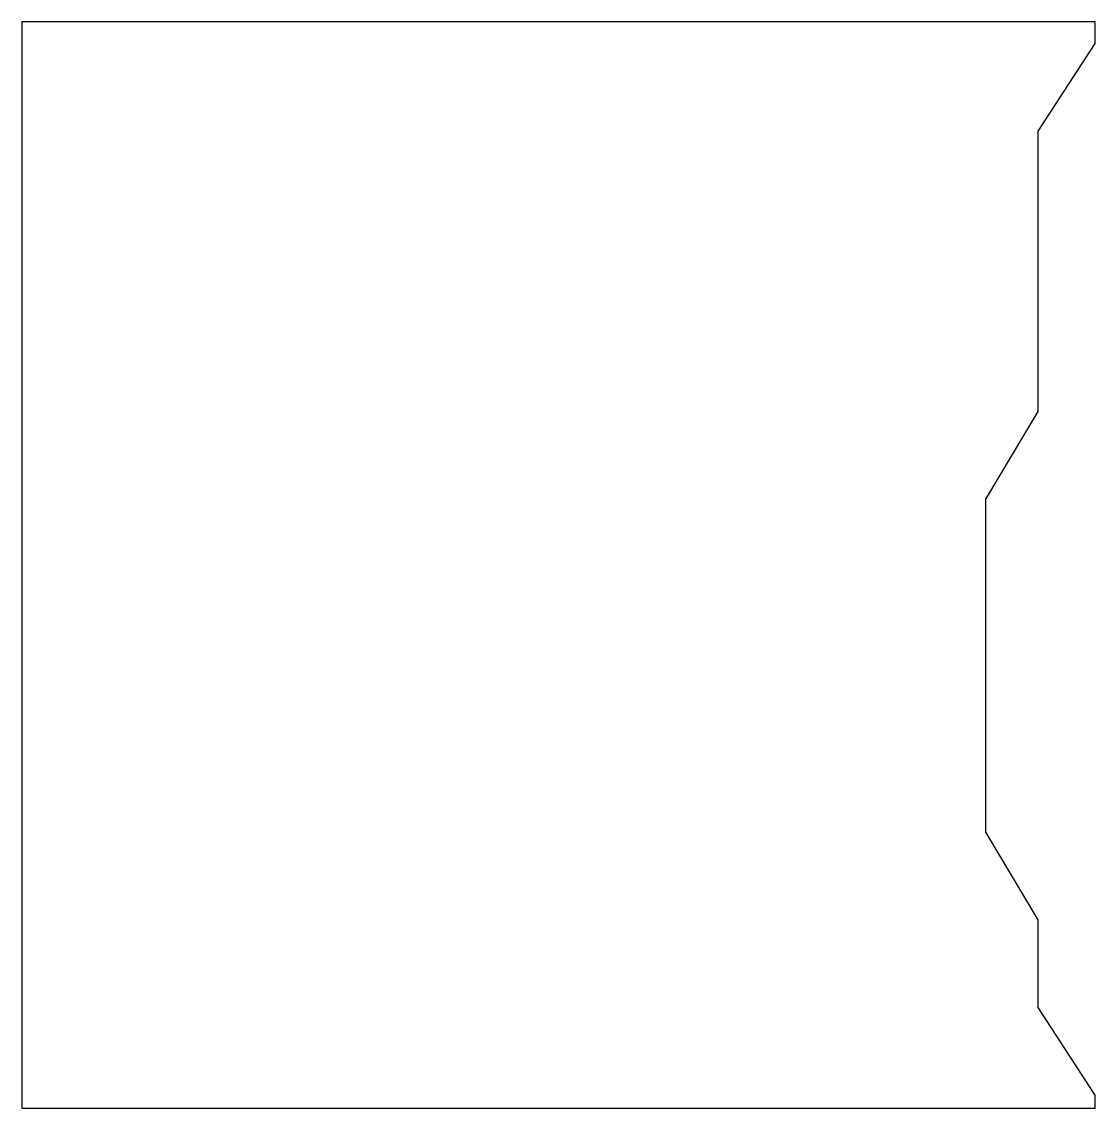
# Model space of a CAD drawing. Header units: millimetres. Extents: x 0 to 245, y 0 to 248.
import ezdxf

# ---------------------------------------------------------------- set-up
doc = ezdxf.new("R2010")
doc.units = ezdxf.units.MM
doc.layers.add('Sketches', color=70, linetype='Continuous')

msp = doc.modelspace()

# ---------------------------------------------------------------- linework, layer by layer
at = {"layer": 'Sketches'}
for p, q in [((245, 248), (0, 248)), ((0, 248), (0, 0)), ((245, 243), (245, 248)), ((232, 223), (245, 243)), ((232, 159), (232, 223)), ((220, 139), (232, 159)), ((220, 63), (220, 139)), ((232, 43), (220, 63)), ((232, 23), (232, 43)), ((245, 3), (232, 23)), ((245, 0), (245, 3)), ((0, 0), (245, 0))]:
    msp.add_line(p, q, dxfattribs=at)

doc.saveas('drawing.dxf')
